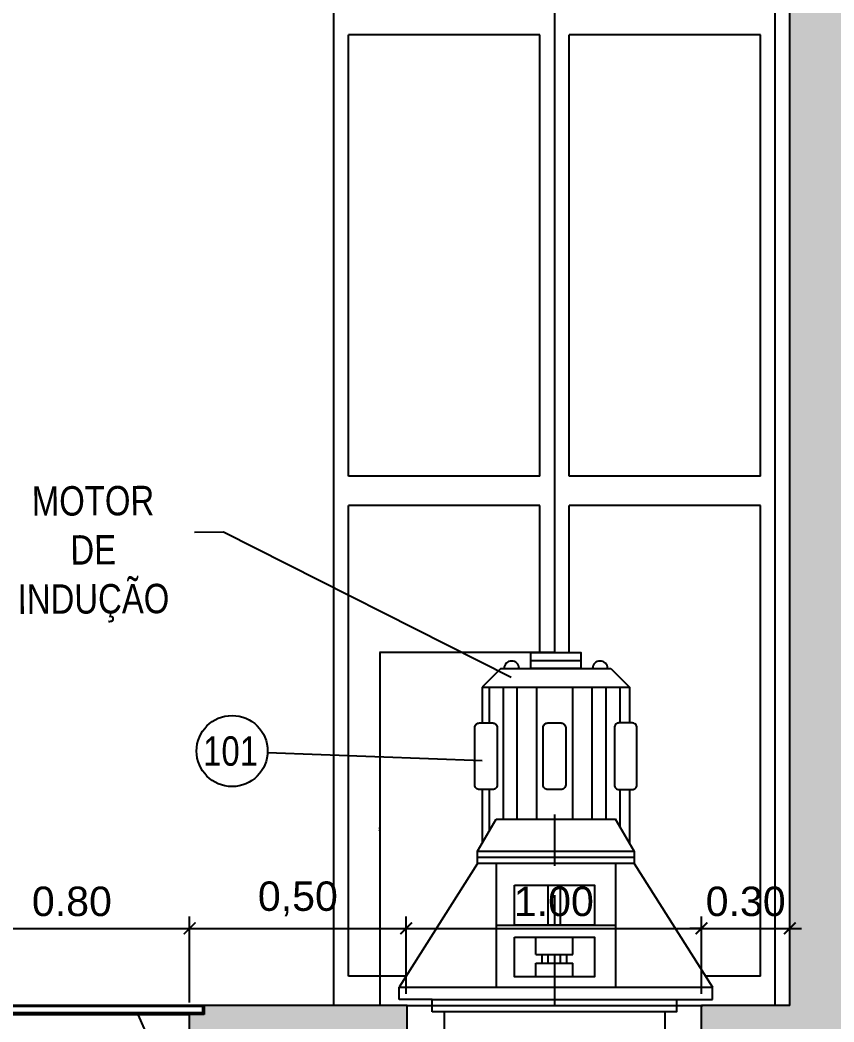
# Model space of a CAD drawing. Header units: feet. Extents: x 0 to 285167, y 0 to 9111449.
# Drawn here: x 285134.968 to 285137.735, y 9111402.931 to 9111406.337 of the extents above; entities that cross this region are included whole.
import ezdxf
from ezdxf import colors
from ezdxf.entities.mleader import LeaderData, LeaderLine
from ezdxf.enums import TextEntityAlignment as Align
from ezdxf.math import Vec2, Vec3

# ---------------------------------------------------------------- set-up
doc = ezdxf.new("R2010")
doc.units = ezdxf.units.FT
doc.header["$MEASUREMENT"] = 0
doc.linetypes.add('DASHDOT', pattern=[1, 0.5, -0.25, 0, -0.25])
doc.layers.get('0').update_dxf_attribs({"linetype": 'CONTINUOUS'})
doc.layers.get('DEFPOINTS').update_dxf_attribs({"linetype": 'CONTINUOUS'})
for name, color, linetype in [('02', 7, 'CONTINUOUS'), ('EIXO', 1, 'DASHDOT'), ('H-SA-DIM', 1, 'CONTINUOUS'), ('H-SA-ESTRUTURA (CORTE)', 5, 'CONTINUOUS'), ('H-SA-HTC CONCRETO', 253, 'CONTINUOUS'), ('H-SA-TEXTO', 2, 'CONTINUOUS'), ('H-SA-TUBOS', 3, 'CONTINUOUS'), ('INDIC', 2, 'CONTINUOUS'), ('Left View-H-SA-EQUIP', 1, 'CONTINUOUS')]:
    doc.layers.add(name, color=color, linetype=linetype)
doc.styles.add('EGC_Arial_2.0mm', font='arial.ttf', dxfattribs={"width": 0.8, "height": 2})
doc.styles.get("Standard").update_dxf_attribs({"font": 'arial.ttf'})
doc.dimstyles.new('Copy of EGC_2.0mm', dxfattribs={"dimtxt": 0.1, "dimasz": 0.04, "dimexe": 0.04, "dimexo": 0.04, "dimgap": 0.04, "dimtad": 1, "dimzin": 1, "dimdsep": 46, "dimtxsty": 'Standard', "dimblk": 'ARCHTICK', "dimcen": 0, "dimclrd": 1, "dimclre": 1, "dimclrt": 2, "dimazin": 0, "dimtfac": 1, "dimtix": 1, "dimtmove": 1, "dimatfit": 3, "dimldrblk": 'NONE', "dimfxl": 0.002, "dimtolj": 1, "dimtzin": 0, "dimlwd": -1, "dimarcsym": 0})

# ---------------------------------------------------------------- blocks, each defined once
blk = doc.blocks.new('_None')
blk = doc.blocks.new('_ArchTick')
at = {"color": 0, "linetype": 'ByBlock', "const_width": 0.15}
blk.add_lwpolyline([(-0.5, -0.5), (0.5, 0.5)], dxfattribs=at)
blk = doc.blocks.new('*D1268')
at = {"layer": 'DEFPOINTS', "color": 0, "transparency": 16777216}
for p in [(285136.2807, 9111402.9869), (285134.5903, 9111400.9869), (285136.7847, 9111400.9869)]:
    blk.add_point(p, dxfattribs=at)
at = {"layer": 'H-SA-DIM', "color": 1, "lineweight": -2, "transparency": 16777216}
for p, q in [((285136.2407, 9111402.9869), (285134.5503, 9111402.9869)), ((285136.7447, 9111400.9869), (285134.5503, 9111400.9869))]:
    blk.add_line(p, q, dxfattribs=at)
at = {"layer": 'H-SA-DIM', "color": 1, "transparency": 16777216}
blk.add_line((285134.5903, 9111402.9869), (285134.5903, 9111400.9869), dxfattribs=at)
at = {"layer": 'H-SA-DIM', "color": 1, "transparency": 16777216, "xscale": 0.04, "yscale": 0.04, "zscale": 0.04}
for p, rotation in [((285134.5903, 9111402.9869), 90), ((285134.5903, 9111400.9869), 270)]:
    blk.add_blockref('_ArchTick', p, dxfattribs=dict(at, rotation=rotation))
at = {"layer": 'H-SA-DIM', "color": 2, "transparency": 16777216, "insert": (285134.4992, 9111401.9869), "char_height": 0.1, "attachment_point": 5, "rotation": 90}
blk.add_mtext('\\A1;2.00', dxfattribs=at)
blk = doc.blocks.new('*D1245')
at = {"layer": 'DEFPOINTS', "color": 0, "transparency": 16777216}
for p in [(285135.5447, 9111403.2494), (285134.7447, 9111402.9569), (285135.5447, 9111402.9569)]:
    blk.add_point(p, dxfattribs=at)
at = {"layer": 'H-SA-DIM', "color": 1, "lineweight": -2, "transparency": 16777216}
for p, q in [((285134.7447, 9111402.9969), (285134.7447, 9111403.2894)), ((285135.5447, 9111402.9969), (285135.5447, 9111403.2894))]:
    blk.add_line(p, q, dxfattribs=at)
at = {"layer": 'H-SA-DIM', "color": 1, "transparency": 16777216}
blk.add_line((285134.7447, 9111403.2494), (285135.5447, 9111403.2494), dxfattribs=at)
at = {"layer": 'H-SA-DIM', "color": 1, "transparency": 16777216, "xscale": 0.04, "yscale": 0.04, "zscale": 0.04, "rotation": 180}
blk.add_blockref('_ArchTick', (285134.7447, 9111403.2494), dxfattribs=at)
at = {"layer": 'H-SA-DIM', "color": 1, "transparency": 16777216, "xscale": 0.04, "yscale": 0.04, "zscale": 0.04}
blk.add_blockref('_ArchTick', (285135.5447, 9111403.2494), dxfattribs=at)
at = {"layer": 'H-SA-DIM', "color": 2, "transparency": 16777216, "insert": (285135.1447, 9111403.3405), "char_height": 0.1, "attachment_point": 5}
blk.add_mtext('\\A1;0.80', dxfattribs=at)
blk = doc.blocks.new('*D1246')
at = {"layer": 'DEFPOINTS', "color": 0, "transparency": 16777216}
for p in [(285136.2807, 9111403.2494), (285136.2807, 9111402.9869), (285135.5447, 9111402.9569)]:
    blk.add_point(p, dxfattribs=at)
at = {"layer": 'H-SA-DIM', "color": 1, "lineweight": -2, "transparency": 16777216}
for p, q in [((285135.5447, 9111402.9969), (285135.5447, 9111403.2894)), ((285136.2807, 9111403.0269), (285136.2807, 9111403.2894))]:
    blk.add_line(p, q, dxfattribs=at)
at = {"layer": 'H-SA-DIM', "color": 1, "transparency": 16777216}
blk.add_line((285135.5447, 9111403.2494), (285136.2807, 9111403.2494), dxfattribs=at)
at = {"layer": 'H-SA-DIM', "color": 1, "transparency": 16777216, "xscale": 0.04, "yscale": 0.04, "zscale": 0.04, "rotation": 180}
blk.add_blockref('_ArchTick', (285135.5447, 9111403.2494), dxfattribs=at)
at = {"layer": 'H-SA-DIM', "color": 1, "transparency": 16777216, "xscale": 0.04, "yscale": 0.04, "zscale": 0.04}
blk.add_blockref('_ArchTick', (285136.2807, 9111403.2494), dxfattribs=at)
at = {"layer": 'H-SA-DIM', "color": 2, "transparency": 16777216, "insert": (285135.9127, 9111403.3495), "char_height": 0.1, "attachment_point": 5}
blk.add_mtext('\\A1;0,50', dxfattribs=at)
blk = doc.blocks.new('*D1247')
at = {"layer": 'DEFPOINTS', "color": 0, "transparency": 16777216}
for p in [(285137.2847, 9111403.2494), (285136.2807, 9111402.9869), (285137.2847, 9111402.9869)]:
    blk.add_point(p, dxfattribs=at)
at = {"layer": 'H-SA-DIM', "color": 1, "lineweight": -2, "transparency": 16777216}
for p, q in [((285136.2807, 9111403.0269), (285136.2807, 9111403.2894)), ((285137.2847, 9111403.0269), (285137.2847, 9111403.2894))]:
    blk.add_line(p, q, dxfattribs=at)
at = {"layer": 'H-SA-DIM', "color": 1, "transparency": 16777216}
blk.add_line((285136.2807, 9111403.2494), (285137.2847, 9111403.2494), dxfattribs=at)
at = {"layer": 'H-SA-DIM', "color": 1, "transparency": 16777216, "xscale": 0.04, "yscale": 0.04, "zscale": 0.04, "rotation": 180}
blk.add_blockref('_ArchTick', (285136.2807, 9111403.2494), dxfattribs=at)
at = {"layer": 'H-SA-DIM', "color": 1, "transparency": 16777216, "xscale": 0.04, "yscale": 0.04, "zscale": 0.04}
blk.add_blockref('_ArchTick', (285137.2847, 9111403.2494), dxfattribs=at)
at = {"layer": 'H-SA-DIM', "color": 2, "transparency": 16777216, "insert": (285136.7827, 9111403.3405), "char_height": 0.1, "attachment_point": 5}
blk.add_mtext('\\A1;1.00', dxfattribs=at)
blk = doc.blocks.new('*D1248')
at = {"layer": 'DEFPOINTS', "color": 0, "transparency": 16777216}
for p in [(285137.5847, 9111403.2494), (285137.2847, 9111402.9869), (285137.5847, 9111402.9869)]:
    blk.add_point(p, dxfattribs=at)
at = {"layer": 'H-SA-DIM', "color": 1, "lineweight": -2, "transparency": 16777216}
for p, q in [((285137.2847, 9111403.0269), (285137.2847, 9111403.2894)), ((285137.5847, 9111403.0269), (285137.5847, 9111403.2894))]:
    blk.add_line(p, q, dxfattribs=at)
at = {"layer": 'H-SA-DIM', "color": 1, "transparency": 16777216}
for p, q in [((285137.2847, 9111403.2494), (285137.2447, 9111403.2494)), ((285137.2847, 9111403.2494), (285137.5847, 9111403.2494)), ((285137.5847, 9111403.2494), (285137.6247, 9111403.2494))]:
    blk.add_line(p, q, dxfattribs=at)
at = {"layer": 'H-SA-DIM', "color": 1, "transparency": 16777216, "xscale": 0.04, "yscale": 0.04, "zscale": 0.04}
blk.add_blockref('_ArchTick', (285137.2847, 9111403.2494), dxfattribs=at)
at = {"layer": 'H-SA-DIM', "color": 1, "transparency": 16777216, "xscale": 0.04, "yscale": 0.04, "zscale": 0.04, "rotation": 180}
blk.add_blockref('_ArchTick', (285137.5847, 9111403.2494), dxfattribs=at)
at = {"layer": 'H-SA-DIM', "color": 2, "transparency": 16777216, "insert": (285137.4347, 9111403.3405), "char_height": 0.1, "attachment_point": 5}
blk.add_mtext('\\A1;0.30', dxfattribs=at)
blk = doc.blocks.new('*D1229')
at = {"layer": 'DEFPOINTS', "color": 0, "transparency": 16777216}
for p in [(285136.7895, 9111404.1869), (285136.1916, 9111402.9869), (285136.2847, 9111402.9869)]:
    blk.add_point(p, dxfattribs=at)
at = {"layer": 'H-SA-DIM', "color": 1, "lineweight": -2, "transparency": 16777216}
for p, q in [((285136.7875, 9111404.1869), (285136.1896, 9111404.1869)), ((285136.2827, 9111402.9869), (285136.1896, 9111402.9869))]:
    blk.add_line(p, q, dxfattribs=at)
at = {"layer": 'H-SA-DIM', "color": 1, "transparency": 16777216}
blk.add_line((285136.1916, 9111404.1869), (285136.1916, 9111402.9869), dxfattribs=at)
at = {"layer": 'H-SA-DIM', "color": 1, "transparency": 16777216, "xscale": 0.002, "yscale": 0.002, "zscale": 0.002}
for p, rotation in [((285136.1916, 9111404.1869), 90), ((285136.1916, 9111402.9869), 270)]:
    blk.add_blockref('_ArchTick', p, dxfattribs=dict(at, rotation=rotation))
at = {"layer": 'H-SA-DIM', "color": 2, "transparency": 16777216, "insert": (285136.1871, 9111403.5869), "char_height": 0.005, "attachment_point": 5, "rotation": 90}
blk.add_mtext('\\A1;1.20', dxfattribs=at)

msp = doc.modelspace()

# ---------------------------------------------------------------- linework, layer by layer
at = {"layer": '02', "color": 1}
for p, q in [((285137.5347, 9111402.9869), (285137.5347, 9111409.8057)), ((285137.4847, 9111404.7869), (285137.4847, 9111406.2869)), ((285137.4847, 9111403.0869), (285137.4847, 9111404.6869))]:
    msp.add_line(p, q, dxfattribs=at)
at = {"layer": 'H-SA-ESTRUTURA (CORTE)'}
msp.add_line((285137.5847, 9111402.9869), (285137.5847, 9111409.8057), dxfattribs=at)

# ---------------------------------------------------------------- leaders
at = {"layer": 'H-SA-TEXTO'}
ml = msp.add_multileader_mtext('Standard', dxfattribs=at)
ml.set_content('CANAL DE TRANSIÇÃO', color=2, style='EGC_Arial_2.0mm')
ml.set_leader_properties(color=1, linetype='ByLayer', lineweight=-1)
ml.set_arrow_properties(name='NONE')
ml.build(insert=Vec2(0, 0))
ml.multileader.update_dxf_attribs({"text_left_attachment_type": 2, "text_right_attachment_type": 2, "dogleg_length": 1.9819, "arrow_head_size": 0.075, "scale": 0.05})
ctx = ml.context
ctx.base_point, ctx.scale, ctx.char_height, ctx.arrow_head_size, ctx.landing_gap_size, ctx.plane_origin, ctx.plane_x_axis, ctx.plane_y_axis = Vec3(285136.0671, 9111424.0589), 0.05, 0.1, 0.075, 0.05, Vec3(285516.9544, 9111486.3201), Vec3(0.999987, 0.005007), Vec3(-0.005007, 0.999987)
ctx.left_attachment, ctx.right_attachment, ctx.text_align_type = 2, 2, 1
notes = []
notes.append((ctx, [(0, (0, 0, 0), (0, 0), (1, 0), 1, [])]))
ctx.mtext.insert, ctx.mtext.text_direction, ctx.mtext.rotation, ctx.mtext.width, ctx.mtext.defined_height, ctx.mtext.alignment, ctx.mtext.flow_direction = Vec3(285136.7324, 9111424.1376), Vec3(0.999987, 0.005007), 0.005007, 3.390088210153408e-11, 1.047, 2, 5
ctx.mtext.has_bg_fill, ctx.mtext.bg_color, ctx.mtext.bg_scale_factor, ctx.mtext.bg_transparency, ctx.mtext.use_window_bg_color = 1, -1073741824, 1, 0, 1
for ctx, leaders in notes:
    for number, flags, end, landing, length, lines in leaders:
        leader = LeaderData()
        leader.index, (leader.has_last_leader_line, leader.has_dogleg_vector, leader.attachment_direction) = number, flags
        leader.last_leader_point, leader.dogleg_vector, leader.dogleg_length = Vec3(end), Vec3(landing), length
        for number, points, colour, breaks in lines:
            line = LeaderLine()
            line.index, line.vertices, line.color, line.breaks = number, Vec3.list(points), colors.encode_raw_color(colour), breaks
            leader.lines.append(line)
        ctx.leaders.append(leader)

# ---------------------------------------------------------------- next in the draw order: hatches: boundary and pattern name
at = {"layer": 'H-SA-HTC CONCRETO'}
h = msp.add_hatch(color=256, dxfattribs=at)
h.dxf.hatch_style = 1
h.paths.add_polyline_path([(285134.7447, 9111402.9569), (285134.6947, 9111402.9569), (285134.6947, 9111402.9869), (285133.3847, 9111402.9869), (285133.3847, 9111403.9869), (285133.0847, 9111403.9869), (285133.0847, 9111402.9869), (285132.0847, 9111402.9869), (285132.0847, 9111402.6869), (285133.0847, 9111402.6869), (285133.0847, 9111402.0569), (285133.3847, 9111402.0569), (285133.3847, 9111402.6869), (285134.7447, 9111402.6869)])
h.paths.add_polyline_path([(285133.3847, 9111406.9869), (285133.0847, 9111406.9869), (285133.0847, 9111405.4869), (285133.3847, 9111405.4869)])
h.paths.add_polyline_path([(285133.3847, 9111409.1557), (285133.3847, 9111411.0181), (285133.0847, 9111411.0181), (285133.0847, 9111410.6765), (285132.5347, 9111410.6765), (285132.5347, 9111411.5305), (285132.3847, 9111411.5305), (285132.3847, 9111410.5057), (285133.0847, 9111410.5057), (285133.0847, 9111409.1557), (285133.0847, 9111407.9869), (285133.3847, 9111407.9869)])
h.paths.add_polyline_path([(285137.8847, 9111409.8057), (285141.3847, 9111409.8057), (285141.3847, 9111410.5057), (285137.8847, 9111410.5057), (285137.5847, 9111410.5057), (285136.7864, 9111410.5057), (285136.785, 9111409.8057), (285137.5847, 9111409.8057), (285137.5847, 9111402.9869), (285137.8847, 9111402.9869)])
h.paths.add_polyline_path([(285136.7847, 9111409.8057), (285136.7864, 9111410.5057), (285133.3847, 9111410.5057), (285133.3847, 9111409.8057), (285136.7847, 9111409.8057)])
h.paths.add_polyline_path([(285141.6847, 9111410.5057), (285142.3847, 9111410.5057), (285142.3847, 9111411.5305), (285142.2347, 9111411.5305), (285142.2347, 9111410.6765), (285141.6847, 9111410.6765), (285141.6847, 9111411.0181), (285141.3847, 9111411.0181), (285141.3847, 9111409.1557), (285141.3847, 9111408.127), (285141.6847, 9111407.9578), (285141.6847, 9111409.1557)])
h.paths.add_polyline_path([(285141.6847, 9111407.9578), (285141.3847, 9111408.127), (285141.3847, 9111407.9869), (285141.6847, 9111407.9869)], flags=17)
h.paths.add_polyline_path([(285137.7163, 9111411.0492), (285137.6167, 9111411.052), (285137.6167, 9111410.524), (285137.7163, 9111410.524)])
h.paths.add_polyline_path([(285137.1528, 9111411.052), (285137.0531, 9111411.0492), (285137.0531, 9111410.524), (285137.1528, 9111410.524)])
h.paths.add_polyline_path([(285137.8847, 9111402.3369), (285137.8849, 9111402.9869), (285137.2847, 9111402.9869), (285137.2847, 9111402.4369), (285137.5847, 9111402.4369), (285137.5847, 9111401.3619), (285137.7235, 9111401.3619), (285137.7235, 9111401.4469), (285137.746, 9111401.4469), (285137.746, 9111401.3619), (285137.8847, 9111401.3619)])
h.paths.add_polyline_path([(285136.2847, 9111402.6479), (285136.2847, 9111402.9869), (285135.5957, 9111402.9869), (285135.5937, 9111402.9569), (285135.5447, 9111402.9569), (285135.5447, 9111402.6869), (285135.9847, 9111402.6869), (285135.9847, 9111402.4369), (285136.2847, 9111402.4369)])
h.paths.add_polyline_path([(285133.3847, 9111402.1769), (285133.0847, 9111402.0569)], flags=17)
h.paths.add_polyline_path([(285133.3847, 9111402.0569), (285133.0847, 9111402.0569)], flags=16)
h.paths.add_polyline_path([(285146.5447, 9111399.8371), (285146.2447, 9111399.8371), (285146.2447, 9111400.1369), (285143.9847, 9111400.1369), (285143.9847, 9111399.8371), (285143.6847, 9111399.8371)])
h.paths.add_polyline_path([(285146.5447, 9111402.9369), (285146.2447, 9111402.9369), (285146.2447, 9111401.4869), (285146.5447, 9111401.4869)])
h.paths.add_polyline_path([(285143.9847, 9111402.9369), (285143.6847, 9111402.9369), (285143.6847, 9111401.4869), (285143.9847, 9111401.4869)])
h.paths.add_polyline_path([(285143.9847, 9111400.4869), (285143.6847, 9111400.4869), (285143.6847, 9111399.8371), (285143.9847, 9111399.8371)])
h.paths.add_polyline_path([(285146.5447, 9111400.4869), (285146.2447, 9111400.4869), (285146.2447, 9111399.8371), (285146.5447, 9111399.8371)])

# ---------------------------------------------------------------- next in the draw order: linework, layer by layer
at = {"layer": '02', "color": 1}
for p, q in [((285136.0347, 9111402.9869), (285136.0347, 9111409.8057)), ((285136.7847, 9111409.4057), (285136.7847, 9111404.1869)), ((285136.0847, 9111404.7869), (285136.0847, 9111406.2869)), ((285136.7347, 9111406.2869), (285136.0847, 9111406.2869)), ((285136.7347, 9111404.7869), (285136.7347, 9111406.2869)), ((285137.4847, 9111406.2869), (285136.8347, 9111406.2869)), ((285136.8347, 9111404.7869), (285136.8347, 9111406.2869)), ((285136.7347, 9111404.7869), (285136.0847, 9111404.7869)), ((285137.4847, 9111404.7869), (285136.8347, 9111404.7869)), ((285136.0847, 9111403.0869), (285136.0847, 9111404.6869)), ((285136.7347, 9111404.6869), (285136.0847, 9111404.6869)), ((285136.7347, 9111404.1869), (285136.7347, 9111404.6869)), ((285136.8347, 9111404.1869), (285136.8347, 9111404.6869)), ((285137.4847, 9111404.6869), (285136.8347, 9111404.6869)), ((285136.2805, 9111403.0869), (285136.0847, 9111403.0869)), ((285137.4847, 9111403.0869), (285137.2985, 9111403.0869)), ((285134.7447, 9111402.9569), (285135.5447, 9111402.9569))]:
    msp.add_line(p, q, dxfattribs=at)
msp.add_lwpolyline([(285134.7046, 9111402.9847), (285135.5886, 9111402.9847), (285135.5886, 9111402.9621), (285134.7046, 9111402.9621)], close=True, dxfattribs=at)
at = {"layer": 'EIXO', "ltscale": 0.35}
msp.add_line((285136.7847, 9111403.6369), (285136.7847, 9111398.8669), dxfattribs=at)
at = {"layer": 'H-SA-ESTRUTURA (CORTE)'}
for p, q in [((285135.5947, 9111402.9869), (285135.5947, 9111402.9569)), ((285136.2847, 9111402.9869), (285135.8203, 9111402.9869)), ((285136.2847, 9111402.4369), (285136.2847, 9111402.9869)), ((285137.5847, 9111402.9869), (285137.2847, 9111402.9869)), ((285137.2847, 9111402.4369), (285137.2847, 9111402.9869)), ((285135.5447, 9111402.6869), (285135.5447, 9111402.9569)), ((285135.5947, 9111402.9569), (285135.5447, 9111402.9569))]:
    msp.add_line(p, q, dxfattribs=at)
at = {"layer": 'H-SA-TUBOS'}
msp.add_line((285136.4097, 9111402.9659), (285136.4097, 9111401.6134), dxfattribs=at)
msp.add_lwpolyline([(285137.1597, 9111402.9659), (285137.1597, 9111401.6134)], dxfattribs=at)
at = {"layer": 'INDIC', "color": 1, "linetype": 'Continuous'}
for p, q in [((285135.8098, 9111403.8475), (285136.5393, 9111403.8199)), ((285135.5683, 9111402.5111), (285135.3703, 9111402.9569))]:
    msp.add_line(p, q, dxfattribs=at)
msp.add_circle((285135.6892, 9111403.8521), 0.1207, dxfattribs=at)
at = {"layer": 'Left View-H-SA-EQUIP', "linetype": 'ByBlock', "lineweight": -2}
for p, q in [((285136.6025, 9111404.1327), (285136.5395, 9111404.0697)), ((285136.6025, 9111404.1327), (285136.9765, 9111404.1327)), ((285136.7043, 9111404.1598), (285136.8747, 9111404.1598)), ((285136.9765, 9111404.1327), (285137.0395, 9111404.0697)), ((285136.5395, 9111404.0697), (285137.0395, 9111404.0697)), ((285136.5395, 9111404.0697), (285136.5395, 9111403.9475)), ((285136.5628, 9111404.0697), (285136.5628, 9111403.9475)), ((285136.6101, 9111404.0697), (285136.6101, 9111403.621)), ((285136.6573, 9111404.0697), (285136.6573, 9111403.621)), ((285136.7237, 9111404.0697), (285136.7237, 9111403.621)), ((285136.8458, 9111404.0697), (285136.8458, 9111403.621)), ((285136.9121, 9111404.0697), (285136.9121, 9111403.621)), ((285136.9594, 9111404.0697), (285136.9594, 9111403.621)), ((285137.0066, 9111404.0697), (285137.0066, 9111403.9475)), ((285137.0395, 9111404.0697), (285137.0395, 9111403.9475)), ((285136.5395, 9111403.7211), (285136.5395, 9111403.5391)), ((285136.5628, 9111403.7211), (285136.5628, 9111403.5796)), ((285137.0066, 9111403.7211), (285137.0066, 9111403.5961)), ((285137.0395, 9111403.7211), (285137.0395, 9111403.5391)), ((285136.5237, 9111403.5119), (285136.5867, 9111403.621)), ((285136.5867, 9111403.621), (285136.9922, 9111403.621)), ((285137.0552, 9111403.5119), (285136.9922, 9111403.621)), ((285136.5237, 9111403.4909), (285137.0553, 9111403.4909)), ((285136.5237, 9111403.4699), (285136.257, 9111403.0499)), ((285136.5867, 9111403.4699), (285136.5867, 9111403.0499)), ((285136.9922, 9111403.4699), (285136.9922, 9111403.0499)), ((285137.0552, 9111403.4699), (285137.322, 9111403.0499)), ((285136.7637, 9111403.2598), (285136.7637, 9111403.3961)), ((285136.8057, 9111403.2598), (285136.8057, 9111403.3961)), ((285136.5867, 9111403.2599), (285136.9922, 9111403.2599)), ((285136.7217, 9111403.1605), (285136.7217, 9111403.2199)), ((285136.8477, 9111403.1605), (285136.8477, 9111403.2199)), ((285136.7217, 9111403.1605), (285136.8477, 9111403.1605)), ((285136.7427, 9111403.1313), (285136.7427, 9111403.1605)), ((285136.7637, 9111403.1313), (285136.7637, 9111403.1605)), ((285136.8057, 9111403.1313), (285136.8057, 9111403.1605)), ((285136.8267, 9111403.1313), (285136.8267, 9111403.1605)), ((285136.7217, 9111403.1313), (285136.8477, 9111403.1313)), ((285136.7217, 9111403.085), (285136.7217, 9111403.1313)), ((285136.8477, 9111403.085), (285136.8477, 9111403.1313)), ((285136.257, 9111403.0499), (285137.322, 9111403.0499)), ((285136.3697, 9111403.0079), (285136.257, 9111403.0079)), ((285137.1997, 9111403.0079), (285137.322, 9111403.0079)), ((285136.2807, 9111402.9869), (285136.4697, 9111402.9869)), ((285136.4697, 9111402.9869), (285137.0997, 9111402.9869)), ((285137.0997, 9111402.9869), (285137.2887, 9111402.9869))]:
    msp.add_line(p, q, dxfattribs=at)
for points in [[(285136.7043, 9111404.1869), (285136.8747, 9111404.1869), (285136.8747, 9111404.1327), (285136.7043, 9111404.1327)], [(285136.5237, 9111403.47), (285136.5237, 9111403.512), (285137.0553, 9111403.5119), (285137.0553, 9111403.4699)], [(285136.6487, 9111403.3961), (285136.9208, 9111403.3961), (285136.9208, 9111403.2598), (285136.6487, 9111403.2598)], [(285136.6487, 9111403.2199), (285136.9208, 9111403.2199), (285136.9208, 9111403.085), (285136.6487, 9111403.085)], [(285136.3697, 9111402.9659), (285136.3697, 9111403.0079), (285137.1997, 9111403.0079), (285137.1997, 9111402.9659)]]:
    msp.add_lwpolyline(points, close=True, dxfattribs=at)
for points in [[(285136.5299, 9111403.9475), (285136.5748, 9111403.9475, -0.414214), (285136.5906, 9111403.9318), (285136.5906, 9111403.7368, -0.414214), (285136.5748, 9111403.7211), (285136.5299, 9111403.7211, -0.414214), (285136.5142, 9111403.7368), (285136.5142, 9111403.9318, -0.414214)], [(285136.7623, 9111403.9475), (285136.8072, 9111403.9475, -0.414214), (285136.8229, 9111403.9318), (285136.8229, 9111403.7368, -0.414214), (285136.8072, 9111403.7211), (285136.7623, 9111403.7211, -0.414214), (285136.7465, 9111403.7368), (285136.7465, 9111403.9318, -0.414214)], [(285137.049, 9111403.9475), (285137.0041, 9111403.9475, 0.414214), (285136.9884, 9111403.9318), (285136.9884, 9111403.7368, 0.414214), (285137.0041, 9111403.7211), (285137.049, 9111403.7211, 0.414214), (285137.0648, 9111403.7368), (285137.0648, 9111403.9318, 0.414214)]]:
    msp.add_lwpolyline(points, format="xyb", close=True, dxfattribs=at)
for points in [[(285136.257, 9111403.0079), (285136.257, 9111403.0499)], [(285137.322, 9111403.0079), (285137.322, 9111403.0499)]]:
    msp.add_lwpolyline(points, dxfattribs=at)
for centre in [(285136.639, 9111404.1327), (285136.94, 9111404.1327)]:
    msp.add_arc(centre, 0.0254, 0, 180, dxfattribs=at)

# ---------------------------------------------------------------- next in the draw order: texts
at = {"layer": 'INDIC', "color": 2, "style": 'EGC_Arial_2.0mm', "width": 0.8}
msp.add_text('101', height=0.1, dxfattribs=at).set_placement((285135.684, 9111403.8521), align=Align.MIDDLE_CENTER)

# ---------------------------------------------------------------- next in the draw order: dimensions: what is measured, and where the dimension line sits
at = {"layer": 'H-SA-DIM'}
dim = msp.add_linear_dim(base=(285136.2807, 9111403.2494), p1=(285135.5447, 9111402.9569), p2=(285136.2807, 9111402.9869), text='0,50', dimstyle='Copy of EGC_2.0mm', dxfattribs=at)
dim.commit()
dim.dimension.update_dxf_attribs({"geometry": '*D1246', "text_midpoint": (285135.9127, 9111403.3495)})
for base, p1, p2, picture, middle in [((285135.5447, 9111403.2494), (285134.7447, 9111402.9569), (285135.5447, 9111402.9569), '*D1245', (285135.1447, 9111403.3405)), ((285137.2847, 9111403.2494), (285136.2807, 9111402.9869), (285137.2847, 9111402.9869), '*D1247', (285136.7827, 9111403.3405)), ((285137.5847, 9111403.2494), (285137.2847, 9111402.9869), (285137.5847, 9111402.9869), '*D1248', (285137.4347, 9111403.3405))]:
    dim = msp.add_linear_dim(base=base, p1=p1, p2=p2, dimstyle='Copy of EGC_2.0mm', dxfattribs=at)
    dim.commit()
    dim.dimension.update_dxf_attribs({"geometry": picture, "text_midpoint": middle})
dim = msp.add_linear_dim(base=(285134.5903, 9111400.9869), p1=(285136.2807, 9111402.9869), p2=(285136.7847, 9111400.9869), angle=90, dimstyle='Copy of EGC_2.0mm', dxfattribs=at)
dim.commit()
dim.dimension.update_dxf_attribs({"geometry": '*D1268', "text_midpoint": (285134.4992, 9111401.9869)})

# ---------------------------------------------------------------- next in the draw order: leaders
at = {"layer": 'H-SA-TEXTO'}
ml = msp.add_multileader_mtext('Standard', dxfattribs=at)
ml.set_content('MOTOR DE INDUÇÃO', color=2, style='EGC_Arial_2.0mm')
ml.set_leader_properties(color=1, linetype='ByLayer', lineweight=-1)
ml.set_arrow_properties(name='NONE')
ml.build(insert=Vec2(0, 0))
ml.multileader.update_dxf_attribs({"text_left_attachment_type": 2, "text_right_attachment_type": 2, "dogleg_length": 1.9819, "arrow_head_size": 0.075, "scale": 0.05})
ctx = ml.context
ctx.base_point, ctx.scale, ctx.char_height, ctx.arrow_head_size, ctx.landing_gap_size, ctx.plane_origin, ctx.plane_x_axis, ctx.plane_y_axis = Vec3(285134.873, 9111404.5915), 0.05, 0.1, 0.075, 0.05, Vec3(285211.9917, 9111404.3529), Vec3(0.999987, 0.005007), Vec3(-0.005007, 0.999987)
ctx.left_attachment, ctx.right_attachment, ctx.text_align_type = 2, 2, 1
notes = []
notes.append((ctx, [(1, (1, 1, 0), (285135.66, 9111404.5955), (-0.999987, -0.005007), 0.0991, [(0, [(285136.6371, 9111404.1021)], 0, [])])]))
ctx.mtext.insert, ctx.mtext.text_direction, ctx.mtext.rotation, ctx.mtext.width, ctx.mtext.alignment, ctx.mtext.flow_direction = Vec3(285135.2162, 9111404.7528), Vec3(0.999987, 0.005007), 0.005007, 0.917117, 2, 5
ctx.mtext.has_bg_fill, ctx.mtext.bg_color, ctx.mtext.bg_scale_factor, ctx.mtext.bg_transparency, ctx.mtext.use_window_bg_color = 1, -1073741824, 1, 0, 1
for ctx, leaders in notes:
    for number, flags, end, landing, length, lines in leaders:
        leader = LeaderData()
        leader.index, (leader.has_last_leader_line, leader.has_dogleg_vector, leader.attachment_direction) = number, flags
        leader.last_leader_point, leader.dogleg_vector, leader.dogleg_length = Vec3(end), Vec3(landing), length
        for number, points, colour, breaks in lines:
            line = LeaderLine()
            line.index, line.vertices, line.color, line.breaks = number, Vec3.list(points), colors.encode_raw_color(colour), breaks
            leader.lines.append(line)
        ctx.leaders.append(leader)

# ---------------------------------------------------------------- next in the draw order: dimensions: what is measured, and where the dimension line sits
at = {"layer": 'H-SA-DIM'}
dim = msp.add_linear_dim(base=(285136.1916, 9111402.9869), p1=(285136.7895, 9111404.1869), p2=(285136.2847, 9111402.9869), angle=90, dimstyle='Copy of EGC_2.0mm', override={"dimscale": 0.05}, dxfattribs=at)
dim.commit()
dim.dimension.update_dxf_attribs({"geometry": '*D1229', "text_midpoint": (285136.1871, 9111403.5869)})

# ---------------------------------------------------------------- next in the draw order: leaders
at = {"layer": 'H-SA-TEXTO'}
ml = msp.add_multileader_mtext('Standard', dxfattribs=at)
ml.set_content('CÂMARA DE DESCARGA', color=2, style='EGC_Arial_2.0mm')
ml.set_leader_properties(color=1, linetype='ByLayer', lineweight=-1)
ml.set_arrow_properties(name='NONE')
ml.build(insert=Vec2(0, 0))
ml.multileader.update_dxf_attribs({"text_left_attachment_type": 2, "text_right_attachment_type": 2, "dogleg_length": 1.9819, "arrow_head_size": 0.075, "scale": 0.05})
ctx = ml.context
ctx.base_point, ctx.scale, ctx.char_height, ctx.arrow_head_size, ctx.landing_gap_size, ctx.plane_origin, ctx.plane_x_axis, ctx.plane_y_axis = Vec3(285157.5292, 9111408.4676), 0.05, 0.1, 0.075, 0.05, Vec3(285534.9977, 9111466.1161), Vec3(0.999987, 0.005007), Vec3(-0.005007, 0.999987)
ctx.left_attachment, ctx.right_attachment, ctx.text_align_type = 2, 2, 1
notes = []
notes.append((ctx, [(0, (0, 0, 0), (0, 0), (1, 0), 1, [])]))
ctx.mtext.insert, ctx.mtext.text_direction, ctx.mtext.rotation, ctx.mtext.width, ctx.mtext.defined_height, ctx.mtext.alignment, ctx.mtext.flow_direction = Vec3(285158.2376, 9111408.5346), Vec3(0.999987, 0.005007), 0.005007, 1.322834, 0.2562, 2, 5
ctx.mtext.has_bg_fill, ctx.mtext.bg_color, ctx.mtext.bg_scale_factor, ctx.mtext.bg_transparency, ctx.mtext.use_window_bg_color = 1, -1073741824, 1, 0, 1
for ctx, leaders in notes:
    for number, flags, end, landing, length, lines in leaders:
        leader = LeaderData()
        leader.index, (leader.has_last_leader_line, leader.has_dogleg_vector, leader.attachment_direction) = number, flags
        leader.last_leader_point, leader.dogleg_vector, leader.dogleg_length = Vec3(end), Vec3(landing), length
        for number, points, colour, breaks in lines:
            line = LeaderLine()
            line.index, line.vertices, line.color, line.breaks = number, Vec3.list(points), colors.encode_raw_color(colour), breaks
            leader.lines.append(line)
        ctx.leaders.append(leader)

# ---------------------------------------------------------------- next in the draw order: leaders
ml = msp.add_multileader_mtext('Standard', dxfattribs=at)
ml.set_content('CP3B - TRECHO 1', color=2, style='EGC_Arial_2.0mm')
ml.set_leader_properties(color=1, linetype='ByLayer', lineweight=-1)
ml.set_arrow_properties(name='NONE')
ml.build(insert=Vec2(0, 0))
ml.multileader.update_dxf_attribs({"text_left_attachment_type": 2, "text_right_attachment_type": 2, "dogleg_length": 1.9819, "arrow_head_size": 0.075, "scale": 0.05})
ctx = ml.context
ctx.base_point, ctx.scale, ctx.char_height, ctx.arrow_head_size, ctx.landing_gap_size, ctx.plane_origin, ctx.plane_x_axis, ctx.plane_y_axis = Vec3(285161.0238, 9111408.6539, -478.1983), 0.05, 0.1, 0.075, 0.05, Vec3(285535.8647, 9111465.4832, -478.1983), Vec3(0.999987, 0.005007), Vec3(-0.005007, 0.999987)
ctx.left_attachment, ctx.right_attachment, ctx.text_align_type = 2, 2, 1
notes = []
notes.append((ctx, [(0, (0, 0, 0), (0, 0), (1, 0), 1, [])]))
ctx.mtext.insert, ctx.mtext.text_direction, ctx.mtext.rotation, ctx.mtext.width, ctx.mtext.defined_height, ctx.mtext.alignment, ctx.mtext.flow_direction = Vec3(285161.5387, 9111408.7082, -478.1983), Vec3(0.999987, 0.005007), 0.005007, 0.936825, 1.047, 2, 5
ctx.mtext.has_bg_fill, ctx.mtext.bg_color, ctx.mtext.bg_scale_factor, ctx.mtext.bg_transparency, ctx.mtext.use_window_bg_color = 1, -1073741824, 1, 0, 1
for ctx, leaders in notes:
    for number, flags, end, landing, length, lines in leaders:
        leader = LeaderData()
        leader.index, (leader.has_last_leader_line, leader.has_dogleg_vector, leader.attachment_direction) = number, flags
        leader.last_leader_point, leader.dogleg_vector, leader.dogleg_length = Vec3(end), Vec3(landing), length
        for number, points, colour, breaks in lines:
            line = LeaderLine()
            line.index, line.vertices, line.color, line.breaks = number, Vec3.list(points), colors.encode_raw_color(colour), breaks
            leader.lines.append(line)
        ctx.leaders.append(leader)

# ---------------------------------------------------------------- next in the draw order: leaders
ml = msp.add_multileader_mtext('Standard', dxfattribs=at)
ml.set_content('CP-3 TRECHO 2', color=2, style='EGC_Arial_2.0mm')
ml.set_leader_properties(color=1, linetype='ByLayer', lineweight=-1)
ml.set_arrow_properties(name='NONE')
ml.build(insert=Vec2(0, 0))
ml.multileader.update_dxf_attribs({"text_left_attachment_type": 2, "text_right_attachment_type": 2, "dogleg_length": 1.9819, "arrow_head_size": 0.075, "scale": 0.05})
ctx = ml.context
ctx.base_point, ctx.scale, ctx.char_height, ctx.arrow_head_size, ctx.landing_gap_size, ctx.plane_origin, ctx.plane_x_axis, ctx.plane_y_axis = Vec3(285162.1522, 9111438.3002, -478.1983), 0.05, 0.1, 0.075, 0.05, Vec3(284787.7874, 9111500.0442, -478.1983), Vec3(0.999987, -0.005007), Vec3(0.005007, 0.999987)
ctx.left_attachment, ctx.right_attachment, ctx.text_align_type = 2, 2, 1
notes = []
notes.append((ctx, [(0, (0, 0, 0), (0, 0), (1, 0), 1, [])]))
ctx.mtext.insert, ctx.mtext.text_direction, ctx.mtext.rotation, ctx.mtext.width, ctx.mtext.defined_height, ctx.mtext.alignment, ctx.mtext.flow_direction = Vec3(285162.6221, 9111438.3496, -478.1983), Vec3(0.999987, -0.005007), 6.278178, 1.457911, 1.047, 2, 5
ctx.mtext.has_bg_fill, ctx.mtext.bg_color, ctx.mtext.bg_scale_factor, ctx.mtext.bg_transparency, ctx.mtext.use_window_bg_color = 1, -1073741824, 1, 0, 1
for ctx, leaders in notes:
    for number, flags, end, landing, length, lines in leaders:
        leader = LeaderData()
        leader.index, (leader.has_last_leader_line, leader.has_dogleg_vector, leader.attachment_direction) = number, flags
        leader.last_leader_point, leader.dogleg_vector, leader.dogleg_length = Vec3(end), Vec3(landing), length
        for number, points, colour, breaks in lines:
            line = LeaderLine()
            line.index, line.vertices, line.color, line.breaks = number, Vec3.list(points), colors.encode_raw_color(colour), breaks
            leader.lines.append(line)
        ctx.leaders.append(leader)

# ---------------------------------------------------------------- next in the draw order: leaders
ml = msp.add_multileader_mtext('Standard', dxfattribs=at)
ml.set_content('CÂMARA DE DESCARGA', color=2, style='EGC_Arial_2.0mm')
ml.set_leader_properties(color=1, linetype='ByLayer', lineweight=-1)
ml.set_arrow_properties(name='NONE')
ml.build(insert=Vec2(0, 0))
ml.multileader.update_dxf_attribs({"text_left_attachment_type": 2, "text_right_attachment_type": 2, "dogleg_length": 1.9819, "arrow_head_size": 0.075, "scale": 0.05})
ctx = ml.context
ctx.base_point, ctx.scale, ctx.char_height, ctx.arrow_head_size, ctx.landing_gap_size, ctx.plane_origin, ctx.plane_x_axis, ctx.plane_y_axis = Vec3(285157.7721, 9111438.0794, -239.0991), 0.05, 0.1, 0.075, 0.05, Vec3(285535.8972, 9111508.0171, -239.0991), Vec3(0.999987, 0.005007), Vec3(-0.005007, 0.999987)
ctx.left_attachment, ctx.right_attachment, ctx.text_align_type = 2, 2, 1
notes = []
notes.append((ctx, [(0, (0, 0, 0), (0, 0), (1, 0), 1, [])]))
ctx.mtext.insert, ctx.mtext.text_direction, ctx.mtext.rotation, ctx.mtext.width, ctx.mtext.defined_height, ctx.mtext.alignment, ctx.mtext.flow_direction = Vec3(285158.4805, 9111438.1465, -239.0991), Vec3(0.999987, 0.005007), 0.005007, 1.322834, 0.2562, 2, 5
ctx.mtext.has_bg_fill, ctx.mtext.bg_color, ctx.mtext.bg_scale_factor, ctx.mtext.bg_transparency, ctx.mtext.use_window_bg_color = 1, -1073741824, 1, 0, 1
for ctx, leaders in notes:
    for number, flags, end, landing, length, lines in leaders:
        leader = LeaderData()
        leader.index, (leader.has_last_leader_line, leader.has_dogleg_vector, leader.attachment_direction) = number, flags
        leader.last_leader_point, leader.dogleg_vector, leader.dogleg_length = Vec3(end), Vec3(landing), length
        for number, points, colour, breaks in lines:
            line = LeaderLine()
            line.index, line.vertices, line.color, line.breaks = number, Vec3.list(points), colors.encode_raw_color(colour), breaks
            leader.lines.append(line)
        ctx.leaders.append(leader)

doc.saveas('drawing.dxf')
